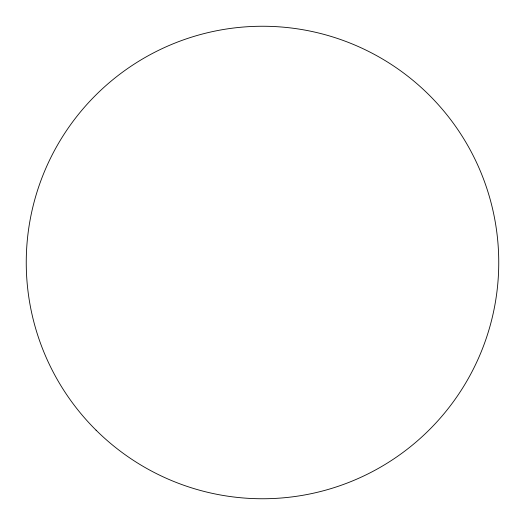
<?xml version="1.0" encoding="UTF-8"?>
<svg xmlns="http://www.w3.org/2000/svg" width="525" height="525" viewBox="0 0 525 525"><rect width="100%" height="100%" fill="white"/><g stroke="black" fill="none" stroke-linecap="round" stroke-linejoin="round"><path stroke-width="0.79" d="M96.055 430.165A236.25 236.25 0 0 0 490.921 322.816A236.25 236.25 0 0 0 200.524 34.525A236.25 236.25 0 0 0 96.055 430.165"/></g></svg>
